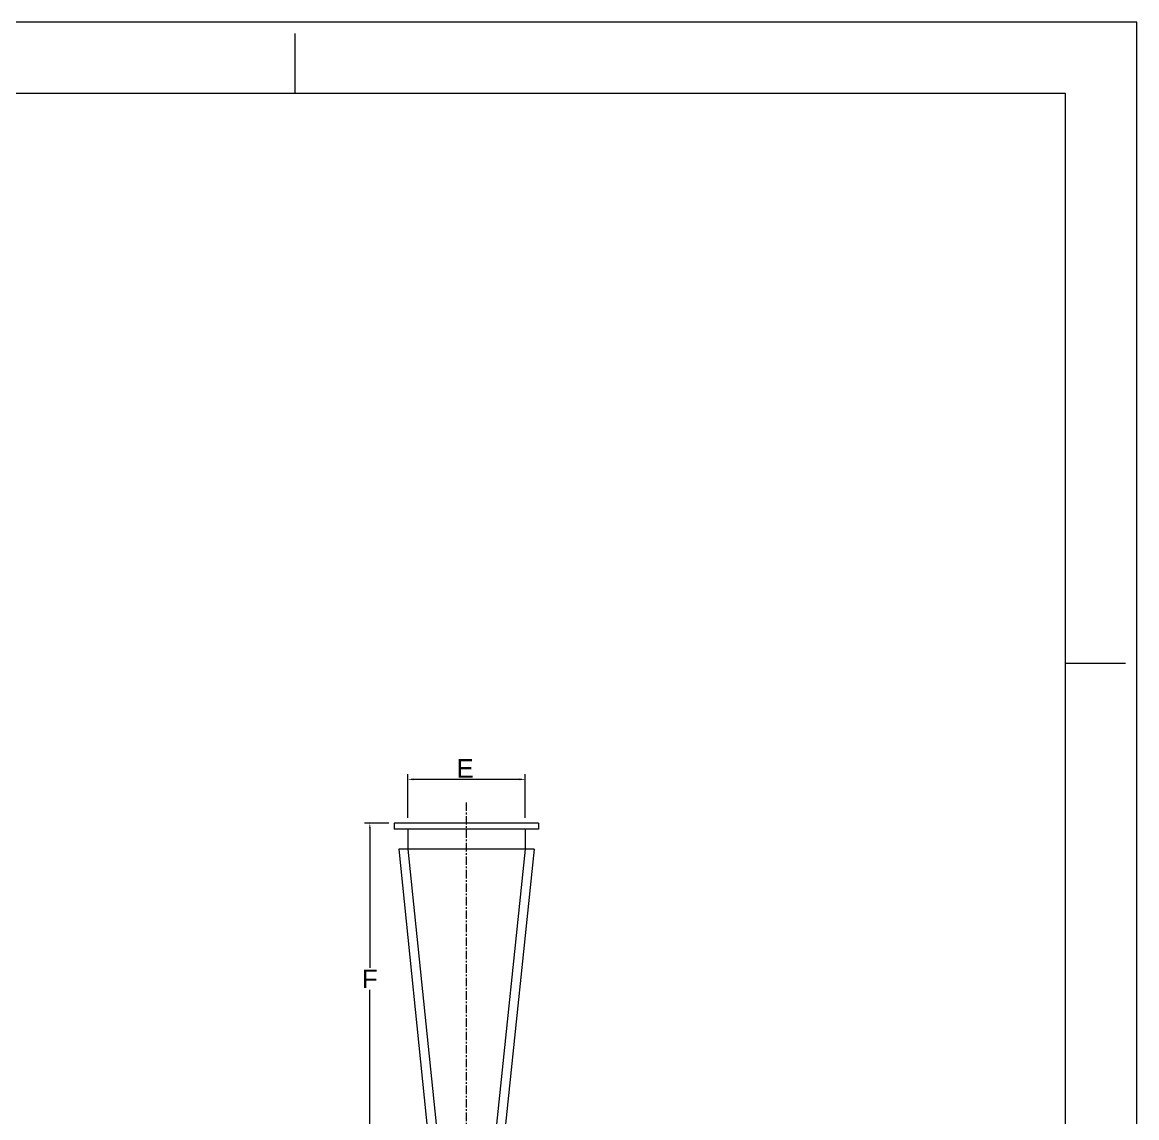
# Model space of a CAD drawing. Header units: millimetres. Extents: x -186 to 966092, y 1050 to 737262.
# Drawn here: x 646165 to 966092, y 422723 to 737262 of the extents above; entities that cross this region are included whole.
import ezdxf
from ezdxf.enums import TextEntityAlignment as Align

# ---------------------------------------------------------------- set-up
doc = ezdxf.new("R2010")
doc.units = ezdxf.units.MM
doc.header["$LTSCALE"] = 25.4
doc.linetypes.add('CENTER', pattern=[50.8, 31.75, -6.35, 6.35, -6.35])
doc.layers.get('Defpoints').update_dxf_attribs({"lineweight": 5})
doc.layers.add('CAXA1', color=5, linetype='CENTER', lineweight=5)
doc.layers.add('Title Block', color=7, linetype='Continuous', lineweight=5)
doc.styles.add('ACANSTS', font='romans.shx', dxfattribs={"height": 25.4})
doc.styles.add('Roman', font='arial.ttf')
doc.styles.get("Standard").update_dxf_attribs({"font": 'arial.ttf'})
doc.dimstyles.new('ISO-25', dxfattribs={"dimscale": 30, "dimtxt": 38.1, "dimasz": 38.1, "dimexe": 50.8, "dimexo": 50.8, "dimgap": 15.875, "dimtad": 1, "dimtih": 1, "dimtoh": 1, "dimdec": 1, "dimlfac": 0.03937, "dimdsep": 46, "dimtxsty": 'Standard', "dimcen": 63.5, "dimclrd": 7, "dimclre": 7, "dimclrt": 7, "dimadec": 0, "dimazin": 0, "dimtfac": 1, "dimtdec": 1, "dimtmove": 0, "dimatfit": 3, "dimfxl": 25.4, "dimlwd": 5, "dimlwe": 5, "dimarcsym": 0})

# ---------------------------------------------------------------- blocks, each defined once
blk = doc.blocks.new('LONE STAR BLOWER TITLE BLOCK (SIZE A)')
at = {"layer": 'Title Block', "lineweight": 15}
for p, q in [((600.08, 457.2), (0, 457.2)), ((600.08, 0), (600.08, 457.2)), ((450.06, 444.5), (450.06, 455.22)), ((587.38, 444.5), (12.7, 444.5)), ((587.38, 444.5), (12.7, 444.5)), ((587.38, 12.7), (587.38, 444.5)), ((587.38, 342.9), (598.09, 342.9))]:
    blk.add_line(p, q, dxfattribs=at)
at = {"layer": 'Title Block', "lineweight": 15, "style": 'ACANSTS'}
for tag, p, height in [('DRAWN_DATE', (402.66, 58.47), 3.43), ('DRAWN_BY', (375.45, 58.16), 3.43), ('DRAWING_SUBTITLE', (450.18, 50.21), 5.14), ('CHECKED_BY', (376.02, 49.37), 3.43), ('CHECK_DATE', (402.18, 49.5), 3.43), ('ENGINEER', (375.87, 40.95), 3.43), ('ENG_DATE', (401.95, 40.92), 3.43), ('DRAWING_SUBTITLE', (450.12, 39.35), 5.14), ('MANUFACTURING', (375.76, 32.38), 3.43), ('MFG_DATE', (401.98, 32.46), 3.43), ('CONTROL', (375.76, 23.81), 3.43), ('CONTROL_DATE', (401.98, 23.88), 3.43), ('CAGE_CODE', (455.36, 23.27), 3.43), ('MODEL_FILE_NAME', (230.14, 15.52), 3.43), ('APPROVED_BY', (375.47, 14.54), 3.43), ('APPROVAL_DATE', (401.77, 14.47), 3.43)]:
    blk.add_attdef(tag, p, '', height=height, dxfattribs=at)
at = {"layer": 'Title Block', "lineweight": 15, "style": 'Roman', "flags": 8}
for tag, height, p in [('DWG_NUMBER', 7.14, (484.29, 29.15)), ('SCALE', 3.43, (459.83, 17.88)), ('SHEETNUMBER', 3.43, (539.89, 17.88)), ('TOTA_SHEETS', 3.43, (556.11, 17.82))]:
    blk.add_attdef(tag, text='', height=height, dxfattribs=at).set_placement(p, align=Align.TOP_LEFT)
at = {"layer": 'Title Block', "lineweight": 15, "style": 'ACANSTS'}
blk.add_attdef('REVISION', text='', height=3.43, dxfattribs=at).set_placement((580.38, 22.69), align=Align.CENTER)
blk = doc.blocks.new('*D235')
at = {"color": 7, "linetype": 'Continuous', "lineweight": 5, "transparency": 16777216}
for p, q in [((756873, 508841), (756873, 521398)), ((788998, 519874), (758397, 519874)), ((790522, 508841), (790522, 521398))]:
    blk.add_line(p, q, dxfattribs=at)
at = {"color": 7, "transparency": 16777216}
for points in [[(758397, 520128), (758397, 519620), (756873, 519874)], [(788998, 520128), (788998, 519620), (790522, 519874)]]:
    blk.add_solid(points, dxfattribs=at)
at = {"layer": 'Defpoints', "color": 0, "transparency": 16777216}
for p in [(756873, 519874), (756873, 507317), (790522, 507317)]:
    blk.add_point(p, dxfattribs=at)
at = {"color": 7, "lineweight": 5, "transparency": 16777216, "insert": (773290, 523017), "char_height": 5334, "attachment_point": 5, "style": 'Roman'}
blk.add_mtext('E', dxfattribs=at)
blk = doc.blocks.new('*D230')
at = {"color": 7, "linetype": 'Continuous', "lineweight": 5, "transparency": 16777216}
for p, q in [((751351, 507317), (744418, 507317)), ((745942, 505793), (745942, 465741)), ((745942, 412159), (745942, 459454)), ((761020, 410635), (744418, 410635))]:
    blk.add_line(p, q, dxfattribs=at)
at = {"color": 7, "transparency": 16777216}
for points in [[(745688, 505793), (746196, 505793), (745942, 507317)], [(745688, 412159), (746196, 412159), (745942, 410635)]]:
    blk.add_solid(points, dxfattribs=at)
at = {"layer": 'Defpoints', "color": 0, "transparency": 16777216}
for p in [(752875, 507317), (745942, 410635), (762544, 410635)]:
    blk.add_point(p, dxfattribs=at)
at = {"color": 7, "lineweight": 5, "transparency": 16777216, "insert": (745942, 462597), "char_height": 5334, "attachment_point": 5, "style": 'Roman'}
blk.add_mtext('F', dxfattribs=at)

msp = doc.modelspace()

# ---------------------------------------------------------------- linework, layer by layer
at = {"color": 7, "lineweight": 5}
for p, q in [((794337.29, 507317.19), (752875.34, 507317.19)), ((752875.34, 507317.19), (752875.34, 505606.65)), ((794337.29, 505606.65), (752875.34, 505606.65)), ((756872.8, 505606.65), (756872.8, 499880.07)), ((790521.92, 505606.65), (790521.92, 499880.07)), ((794337.29, 507317.19), (794337.29, 505606.65)), ((793139.09, 499880.07), (754256.23, 499880.07)), ((754256.23, 499880.07), (762622.99, 418071.75)), ((756872.8, 499880.07), (765239.56, 418071.75)), ((790521.92, 499880.07), (781973.08, 418071.75)), ((793139.09, 499880.07), (784590.24, 418071.75))]:
    msp.add_line(p, q, dxfattribs=at)
at = {"layer": 'CAXA1', "linetype": 'CENTER', "lineweight": 5, "ltscale": 3}
msp.add_line((773606.32, 513220.37), (773606.32, 342302.47), dxfattribs=at)

# ---------------------------------------------------------------- block references
at = {"xscale": 1610.262423542551, "yscale": 1610.262423542551, "zscale": 1610.262423542551}
msp.add_blockref('LONE STAR BLOWER TITLE BLOCK (SIZE A)', (-185.91, 1049.85), dxfattribs=at)

# ---------------------------------------------------------------- dimensions: what is measured, and where the dimension line sits
at = {"color": 7, "lineweight": 5}
for base, p1, p2, angle, text, picture, middle in [((756872.8, 519873.98), (790521.92, 507317.19), (756872.8, 507317.19), 180, 'E', '*D235', (773289.8, 519873.98)), ((745942.2, 410634.63), (752875.34, 507317.19), (762543.6, 410634.63), 90, 'F', '*D230', (745942.2, 462597.46))]:
    dim = msp.add_linear_dim(base=base, p1=p1, p2=p2, angle=angle, text=text, dimstyle='ISO-25', override={"dimscale": 30, "dimtxt": 177.8, "dimasz": 50.8, "dimpost": '\\X', "dimtxsty": 'Roman'}, dxfattribs=at)
    dim.commit()
    dim.dimension.update_dxf_attribs({"geometry": picture, "text_midpoint": middle, "dimtype": 160})

doc.saveas('drawing.dxf')
